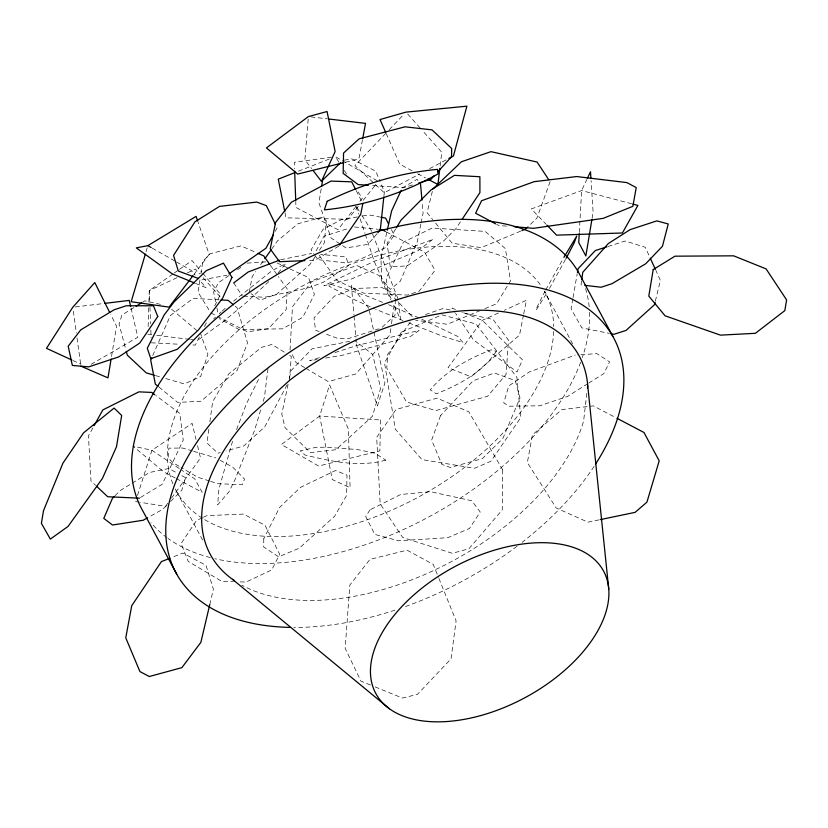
<?xml version="1.0" encoding="UTF-8"?>
<svg xmlns="http://www.w3.org/2000/svg" width="828" height="828" viewBox="0 0 828 828"><rect width="100%" height="100%" fill="white"/><g stroke="black" fill="none" stroke-linecap="round" stroke-linejoin="round"><path stroke-width="0.62" stroke-dasharray="4.14 3.1" d="M148.129 326.522L148.74 307.26M148.905 302.116L149.278 290.556L173.259 273.726M290.069 350.037L292.45 306.712L311.69 281.696L356.744 265.488L379.152 275.527L390.764 299.777M579.31 232.44L581.618 190.554L586.845 179.49M289.469 380.362L291.239 356.423L286.943 353.763M308.182 119.128L304.89 159.763L311.659 168.612M383.964 195.687L384.368 191.889L380.569 182.719M586.824 393.352L583.626 420.966A209.432 120.422 -28.2 0 1 437.401 568.732A209.432 120.422 -28.2 0 1 241.869 585.21M440.144 165.91L441.779 152.28L422.176 130.286M267.982 368.636L264.453 397.14L263.004 402.025M208.842 429.277L206.948 443.032L217.909 453.195L220.248 452.543M209.877 421.773L212.63 401.777L228.849 373.821L261.503 347.346L271.905 344.448L285.867 353.101M390.816 328.675L389.947 334.864L355.843 373.966L328.312 381.636L305.718 368.253M391.509 323.727L393.931 306.401L391.292 300.885M581.556 281.085L581.028 284.873L583.533 285.174M199.941 279.926L198.037 292.201L210.146 311.835M200.883 273.789L202.788 261.513L209.939 253.792L241 245.875L255.769 252.385M111.532 356.454L116.551 326.211L110.828 314.723M321.192 188.877L318.894 202.725L331.076 238.019L340.732 244.415M592.082 218.426L593.117 212.175L591.078 180.597M572.831 298.846L571.072 308.896L581.887 327.878L608.984 333.311M573.048 297.594L577.209 273.726M362.457 139.87L358.907 158.904L345.152 162.309M249.218 292.336L252.219 276.521L255.738 271.563M523.472 315.189L519.508 335.123L471.07 376.802L448.062 367.673L482.289 320.343L499.719 312.404M523.72 313.936L526.442 300.233L504.366 310.293M420.841 224.129L417.322 241.538L400.276 281.261L390.288 289.365L381.698 279.098L380.952 258.191L387.256 230.277M421.1 222.887L423.108 212.941L422.083 201.421M288.092 384.306L281.779 414.021L285.018 427.672L310.376 452.626L335.951 449.718L372.465 416.215L380.642 388.177L372.662 354.415L354.519 340.349M289.407 378.117L290.99 370.685L312.073 348.805L349.519 341.343M209.774 604.543L213.396 589.184L206.006 565.327L182.874 553.063L172.141 557.347M655.352 301.102L660.433 280.413L655.89 270.477M432.351 191.423L427.093 212.672L432.733 219.565M232.544 441.303L218.892 489.224L217.66 504.894L228.994 491.76L235.152 479.298L254.662 430.115L261.193 408.132M146.049 251.743L147.508 246.868M137.489 495.454L151.928 450.297L192.096 423.387L196.008 439.461M550.082 181.746L536.896 218.168L527.157 227.462M236.58 429.577L246.485 403.691L259.557 377.289M152.735 355.522L170.392 315.54L193.203 298.359L219.824 299.871M199.331 337.006L195.325 345.09L191.558 344.893M204.475 326.605L207.331 320.829M214.762 305.811L220.476 294.25L202.591 273.064M545.155 290.959L536.855 307.395L536.13 310.179L547.67 291.622M316.12 250.874L323.872 236.301L348.329 228.435M287.047 384.906L264.712 426.927L243.608 446.033L226.085 450.918M565.493 259.464L548.302 290.504M545.755 289.852L563.288 258.439M275.269 231.26L277.132 227.855M92.829 427.962L88.461 435.859L90.997 480.975L95.634 485.353M395.701 228.921L387.08 243.163L390.278 266.906L407.169 265.86L443.746 240.844L455.876 228.642L460.689 221.438M315.075 256.794L310.076 264.339L276.676 294.178L260.096 300.191L251.029 293.64M319.36 250.325L324.369 242.78L326.211 220.496L321.813 217.319L297.956 223.715L277.546 240.855L271.915 248.783M410.305 322.133L387.752 354.291L386.759 368.108L406.517 401.942L435.859 410.574L487.578 396.27L506.053 374.422L508.516 340.246L493.105 319.484L461.921 312.591M260.665 264.629L264.173 259.681M167.815 503.227L165.579 506.312L140.543 502.348M171.531 498.094L200.531 458.008L197.519 445.64M193.762 274.668L209.184 254.393L198.12 222.328M355.999 206.4L337.948 229.677L295.958 207.414L295.782 202.249M359.921 201.339L362.281 198.306L357.437 190.823M278.115 272.95L285.65 263.594L272.391 270.394L233.599 301.133M358.317 206.307L347.884 219.244L286.022 217.847L285.018 212.848M363.119 200.335L375.953 184.406M377.03 233.724L368.005 244.332L346.094 247.965L341.798 245.119M385.734 133.339L354.922 165.631L384.244 192.748L419.413 174.077M389.264 129.654L403.35 114.895M114.999 495.744L120.081 490.642L130.99 483.914M166.345 505.742L162.919 509.179L148.709 517.158M170.63 501.437L181.777 490.269L185.617 477.725L181.146 475.262M382.236 327.174L395.049 315.157L395.349 294.116L381.884 287.554L354.777 288.444L334.419 296.124L314.019 317.817L315.52 330.196L319.132 331.531M268.8 281.603L245.512 303.255L222.918 321.916L199.465 339.014L196.132 340.349M213.655 318.894L215.539 317.165M219.296 313.719L221.179 312.001M222.121 311.131L226.831 306.826M174.294 272.992L178.465 270.063M179.51 269.328L192.024 260.551L201.773 272.101M228.973 275.538L218.281 282.834L213.614 292.067L216.191 304.425M237.522 269.711L241.797 266.792M587.735 383.706L567.573 396.405L539.752 405.803L508.899 406.175L503.745 402.863L508.796 385.889L529.454 371.886L575.201 355.119M588.749 383.074L603.871 373.552L609.584 361.826L596.833 353.628L577.747 354.943M133.939 307.571L121.985 314.971L119.066 324.017L125.98 350.151M142.633 302.189L144.807 300.843L160.528 304.383M132.087 483.241L149.537 472.488L168.86 468.493L176.685 472.798M140.501 497.504L162.267 484.204L183.247 440.154L179.779 413.4L155.757 395.432M338.849 246.082L315.137 260.209L307.498 260.53M402.242 188.018L417.012 179.345L418.399 181.011M91.152 364.279L137.831 337.234L130.948 307.768M429.618 168.653L446.634 159.618M202.26 517.81L196.484 520.533L181.125 543.53L188.215 561.415L221.966 581.432L233.372 581.722M203.419 517.262L206.876 515.627L243.453 514.095L264.981 525.18L279.678 554.191L271.729 569.923L246.051 582.043L238.443 581.856M176.985 277.69L149.278 290.556L149.723 302.023M187.376 272.867L195.46 269.121L199.693 273.871M520.729 231.095L481.078 247.655L452.098 243.194L433.541 220.548M480.209 310.583L447.379 324.265L415.728 320.291M484.897 308.637L496.624 303.752L510.493 280.816L505.401 248.628L485.177 231.416L432.144 228.052L403.36 242.159L386.127 278.467L388.187 291.487L413.182 317.631M298.473 171.189L329.389 158.997M280.578 259.754L311.659 253.471M425.488 314.547L443.208 308.451L451.943 310.386M319.287 357.665L309.651 360.791L317.072 359.528M334.957 352.583L356.64 345.555L419.103 330.434L410.719 336.323L343.061 355.088L324.504 358.255M378.996 328.778L349.375 338.29L338.404 338.652L323.955 333.311M608.021 246.506L625.264 241L645.271 247.282L650.332 258.326M412.52 184.965L403.867 187.625L372.145 185.513M599.11 519.849L587.963 522.168L556.219 507.988L527.353 462.624L532.414 434.876L561.767 409.612L593.324 405.865L615.835 417.695M202.042 279.854L226.924 275.269M357.479 216.915L341.043 219.824L323.127 229.18L311.09 249.859L313.812 253.772M362.54 216.015L368.853 214.897L379.638 216.967M344.293 160.146L351.89 158.893L375.819 171.261L380.093 181.57M331.49 157.175L294.344 162.278L294.571 168.726M75.348 306.95L103.572 303.524M247.137 263.149L268.531 261.669M151.317 342.802L180.235 344.303M243.504 296.124L264.66 297.262L309.113 287.637L323.137 282.338L348.847 265.467L345.928 256.897L320.539 254.362M506.477 226.127L498.746 225.495L496.645 224.388M354.477 226.975L378.303 229.294M310.924 116.883L327.433 118.849M147.881 334.233L151.659 334.698M156.699 335.319L189.426 339.335M190.688 339.49L193.203 339.791M135.544 501.551L139.29 502.151M631.64 203.771L581.618 190.554L531.359 208.925L546.128 224.295M155.467 375.56L161.253 377.237M165.869 378.582L184.365 383.964L200.686 376.481L207.9 354.115L200.583 333.694M192.427 450.949L182.584 448.031L168.85 448.155L168.125 457.832L172.886 462.655L179.976 466.826M193.659 451.322L215.797 457.905M209.391 480.975L197.426 477.104L181.063 467.468M210.591 481.358L217.774 483.676L242.252 484.711L244.529 479.091L232.751 467.158L218.054 459.136M402.905 320.55L375.622 309.206M408.897 322.92L442.452 336.168L463.018 342.564L457.812 336.468L420.914 318.821M382.671 302.365L366.4 295.844L328.944 283.6L329.182 286.271L354.622 299.767L374.463 308.678M388.477 304.694L418.606 317.766M455.503 309.455L452.016 308.037L454.882 312.291M463.659 312.777L482.289 320.343L522.489 359.859L517.076 371.979L473.512 339.956L455.597 313.357M370.447 685.004L360.956 681.144L345.162 648.345L349.84 585.054L369.95 559.366L407.065 550.175L433.241 564.406L438.478 577.344M375.198 686.94L402.47 698.066L417.488 694.35L451.043 658.84L456.104 620.876L438.954 578.524M195.543 283.373L206.027 287.658L199.341 279.916M72.926 360.501L80.958 364.206M277.069 262.942L288.724 268.344M289.883 268.883L308.534 277.535L314.412 294.354L302.872 317.176L282.596 328.819L239.064 329.534L219.12 318.542M210.819 312.932L216.367 315.799M217.474 316.368L247.437 331.862L268.489 328.633L286.188 309.548L287.212 288.972L278.405 276.573M412.106 170.806L399.758 164.254L386.252 133.65M417.716 173.787L425.582 177.948M386.428 231.975L424.578 252.229L435.031 270.29L419.196 291.249L407.324 295.068L363.802 293.195L336.872 280.444L317.6 252.985M175.205 477.994L163.975 472.043L132.935 446.095L151.928 450.297L180.794 469.569M176.323 478.584L202.146 492.277L194.694 478.843L181.86 470.283M152.29 248.162L175.495 261.4M176.602 262.031L190.968 270.228L195.149 275.072M377.257 180.794L335.33 156.647L340.163 164.13M304.652 367.622L296.041 362.519L290.607 351.165M235.297 306.267L237.108 307.747L247.479 342.802L237.232 370.261L200.976 401.238L177.709 402.418L159.069 387.152M171.644 309.268L196.722 330.444M407.686 114.036L421.328 129.334M203.088 277.68L220.062 296.703M368.843 308.42L351.362 285.277L353.949 314.775M270.332 265.198L277.67 275.538M314.485 254.745L317.88 259.63L345.255 262.911L356.506 260.913L385.393 247.686L394.221 235.152L391.354 229.48M233.713 282.917L242.262 296.051M344.313 170.537L347.077 174.811M359.217 211.068L355.802 205.613L358.596 214.09M361.95 215.435L370.82 229.615L398.496 300.129L400.576 319.701L393.186 303.348M572.665 343.868L544.431 291.197A209.432 120.422 -28.2 0 1 553.694 326.542M176.695 491.708L203.129 541.026M356.175 190.564L361.722 201.473M391.075 298.67L374.184 261.286L365.396 234.666M360.201 218.934L364.993 233.455M369.391 310.945L384.937 382.991L377.392 405.948L356.64 345.555L356.081 339.138M216.915 307.954L218.385 315.013M73.319 311.111L76.321 332.877M77.035 338L80.751 364.889M354.063 316.058L355.968 337.855M149.93 307.126L150.572 323.686M150.82 330.061L151.12 337.71M594.111 466.35A248.379 142.82 -28.2 0 1 522.116 542.34M517.014 546.263A248.379 142.82 -28.2 0 1 403.671 607.172M394.966 610.143A248.379 142.82 -28.2 0 1 293.857 627.427M585.541 288.599A248.379 142.82 -28.2 0 1 589.236 307.509M589.546 312.394A248.379 142.82 -28.2 0 1 582.312 357.592M580.645 362.26A248.379 142.82 -28.2 0 1 214.897 558.714M210.219 557.565A248.379 142.82 -28.2 0 1 168.094 538.5M167.028 537.724A248.379 142.82 -28.2 0 1 151.017 522.696M553.653 331.438A209.432 120.422 -28.2 0 1 417.136 497.763A209.432 120.422 -28.2 0 1 203.305 518.814M202.27 518.162A209.432 120.422 -28.2 0 1 174.936 488.396M172.866 483.79A209.432 120.422 -28.2 0 1 304.3 284.977A209.432 120.422 -28.2 0 1 541.812 286.923M502.72 469.911L502.244 509.924L468.969 548.705L452.388 553.311L402.739 537.527L380.176 503.9L376.688 437.36L396.032 409.498L437.029 398.123L468.824 411.806L502.72 469.911M263.79 538.697L263.625 546.925L278.622 556.84L299.301 548.167L334.626 516.268L346.601 495.465L347.004 475.117L335.526 470.552L300.492 487.361L279.595 507.46L263.79 538.697M380.497 419.982L379.866 450.877L318.625 466.04L281.406 444.512L319.649 416.049L329.585 384.906L348.402 429.194L350.078 487.713L332.307 479.588L319.649 416.049L380.497 419.982M440.496 415.687L431.647 440.134L441.841 464.384L450.277 467.478L482.269 458.691L502.844 438.54L519.994 397.968L515.285 380.621L494.43 372.973L473.119 380.787L440.496 415.687M401.321 332.163L384.554 362.902L395.287 429.132L421.98 459.612L474.434 468.286L490.9 461.279L520.74 417.581L516.91 377.371L475.986 323.986L442.007 314.847L401.321 332.163M370.044 509.81L365.728 516.455L374.742 534.391L398.506 540.787L447.772 537.693L469.538 528.45L480.219 512.014L471.784 500.764L430.446 491.666L400.68 494.502L370.044 509.81M496.241 351.382C482.548 372.476 459.022 384.772 436.242 393.807L430.27 389.802C445.961 370.809 468.617 358.555 491.346 349.82L496.241 351.382M432.506 239.54L418.223 250.584L351.093 279.16L323.872 285.774L374.184 261.286L432.506 239.54M385.713 460.161C359.321 467.53 330.931 461.403 304.901 454.955L300.202 450.877L315.644 447.41L325.176 447.182L357.375 449.532L375.301 453.309L385.713 460.161"/><path stroke-width="1.24" d="M579.238 233.713L578.751 242.594L585.851 255.956L591.875 219.679M383.83 196.95L380.311 229.863L377.847 232.761M587.425 388.218L587.725 385.641A209.432 120.422 -28.2 0 0 290.079 379.938L251.64 414.6A209.432 120.422 -28.2 0 0 234.49 580.707M439.854 168.384L437.929 184.499L427.828 179.138M581.732 279.823L582.798 272.246L608.352 243.515L630.201 229.594L656.852 220.89L668.248 223.974L662.462 246.247L645.716 263.77L611.902 283.725L601.118 287.244L584.796 285.318M111.118 358.979L107.982 377.878L80.927 366.162M321.606 186.362L322.651 180.059L340.577 162.723M577.426 272.464L578.089 268.696L595.373 250.532L606.872 246.868M362.695 138.607L365.531 123.382L328.706 119.004M362.83 203.657L360.687 214.369L339.584 245.026M387.256 230.277L391.634 210.85L401.187 190.305M209.774 604.543L200.873 642.352L181.901 667.637L149.268 676.517L139.911 671.549L125.763 637.86L131.735 605.692L161.408 561.622L169.761 558.289M655.051 302.324L654.451 304.756L625.999 330.444L613.9 334.295L610.215 333.56M145.324 254.175L131.186 301.723L169.088 307.126L192.986 275.683M151.731 357.81L150.717 360.097L155.343 384.109L158.138 386.397M587.373 178.382L590.499 171.748L590.913 178.072M566.083 258.357L574.187 242.894L576.743 236.083L563.889 257.384M273.406 234.655L265.943 248.245L229.035 273.809M94.082 425.706L102.817 409.922L138.918 391.851L151.752 392.431L154.753 394.677M396.364 227.824L401 220.155L430.984 189.985L454.448 175.36L479.888 176.737L479.919 192.634L462.055 219.379M264.877 258.688L271.211 249.766M434.472 175.495L431.057 179.252L418.699 183.06M437.877 171.738L451.529 156.709L451.684 148.481L432.03 129.872L405.058 126.819L359.083 138.866L343.558 153.056L343.165 173.394L358.193 184.582L368.346 185.255M114.15 496.593L112.453 498.29L103.779 518.39L112.515 525.014L143.244 520.232L147.622 517.779M432.972 188.919L461.403 161.77L490.983 151.659L537.072 162.04L548.716 179.676M527.157 227.462L525.397 229.149L521.899 230.608M233.713 282.917L248.203 271.988L279.419 260.199M136.113 306.225L141.547 302.862M194.373 282.897L172.234 273.851L136.289 247.882L147.87 245.647L196.07 216.387L197.706 221.138M448.9 158.417L453.433 156.006L466.878 106.181L405.989 112.122L380.021 119.532L385.734 132.48M294.903 172.597L278.26 179.158L284.77 211.606M343.91 162.619L297.666 174.066L266.44 147.912L308.389 116.582L327.07 111.521L335.133 151.576L321.43 181.394L313.16 170.578M600.352 519.591L635.055 512.377L646.927 502.161L659.212 460.854L643.967 432.495L616.963 418.285M104.856 303.369L129.23 300.409L130.658 306.546M304.952 260.634L279.481 261.7L270.249 248.969L275.558 222.494L291.404 202.218L330.993 181.084L351.724 181.839L355.616 189.477M139.414 498.177L107.702 496.738L96.565 486.233M221.086 299.943L228.062 300.347L233.486 304.787M514.209 226.748L533.542 228.311L603.239 218.344L632.861 206.317L636.225 187.563L626.868 182.595L576.723 176.55L534.101 181.684L481.565 200.749L475.614 213.231L495.589 223.829M379.555 229.418L382.07 229.666L385.341 231.395M380.839 217.195L385.631 218.116L388.487 223.798M632.892 204.102L637.902 205.416L622.408 232.989L556.561 235.152L546.997 225.206M154.318 375.229L146.225 372.869L127.295 355.129L126.311 351.393M198.482 278.529L178.299 271.015L173.559 255.397L194.963 221.821L219.492 206.4L256.732 202.073L266.337 205.644L275.507 224.523M258.036 253.389L263.718 255.883L269.597 264.163M71.777 359.973L46.503 348.329L72.781 307.26L94.796 282.576L109.679 312.435M147.87 245.647L151.182 247.531M232.523 579.331L389.502 708.809M612.865 336.427L578.617 272.557A248.379 142.82 -28.2 0 0 290.4 267.03A248.379 142.82 -28.2 0 0 142.509 510.358L176.757 574.228M650.332 258.326L655.383 269.369M587.725 385.641L608.766 589.246A129.282 74.334 -28.2 0 1 435.249 721.819A129.282 74.334 -28.2 0 1 425.033 585.727A129.282 74.334 -28.2 0 1 608.766 589.246M420.489 183.495L421.969 200.138M294.664 171.303L295.731 200.966M290.235 627.386A248.379 142.82 -28.2 0 1 192.055 449.728A248.379 142.82 -28.2 0 1 503.383 283.383A248.379 142.82 -28.2 0 1 595.435 464.311M43.501 510.69L41.4 523.358L50.353 539.1L68.062 526.411L102.434 478.429L116.479 446.789L121.675 415.47L114.109 408.069L83.587 432.816L62.959 463.1L43.501 510.69M653.209 269.566L648.8 296.103L665.07 315.81L720.463 335.143L755.395 333.301L784.82 310.624L786.6 299.891L766.086 268.893L733.629 255.831L674.965 256.183L653.209 269.566M327.195 201.318L324.348 209.857C364.154 206.017 403.236 193.379 438.126 173.859L437.526 169.378C399.168 172.824 361.691 184.447 327.195 201.318M231.943 277.411L222.618 298.142L198.316 330.103L177.327 349.24L150.81 358.679L147.291 348.277L164.203 314.899L174.035 301.961L206.275 270.694L223.446 263.138L231.943 277.411M157.765 316.524L139.684 343.113L118.673 356.94L88.7 366.876L72.347 365.427L68.207 346.197L80.74 329.875L114.098 309.796L126.218 305.78L153.47 305.77L157.765 316.524"/></g></svg>
